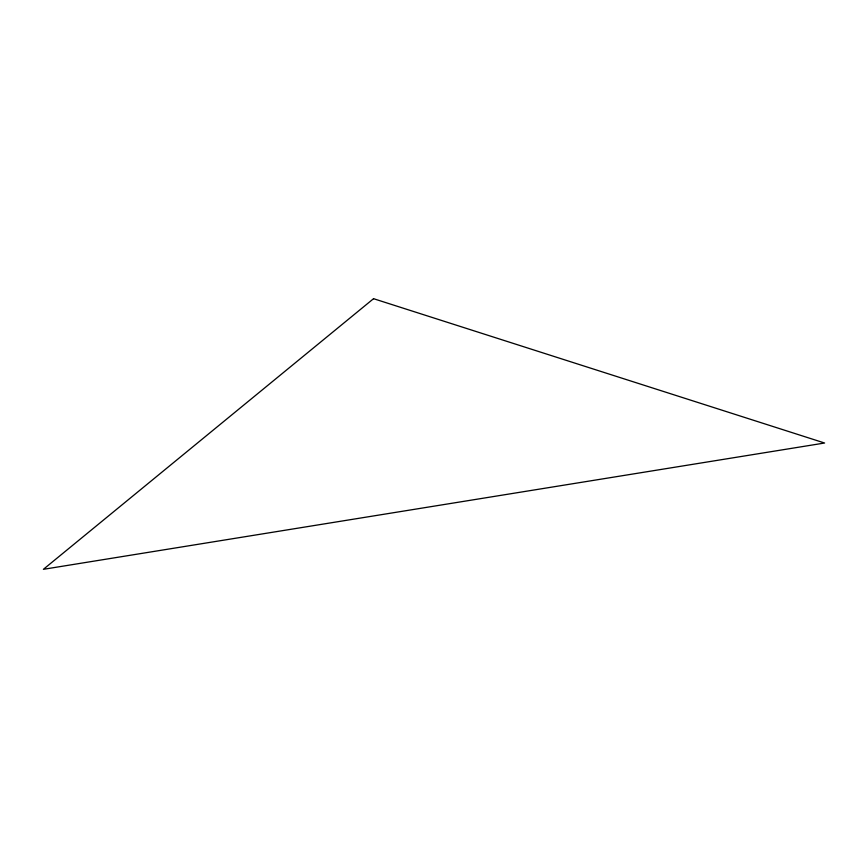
<?xml version="1.0" encoding="UTF-8"?>
<svg xmlns="http://www.w3.org/2000/svg" width="868" height="868" viewBox="0 0 868 868"><rect width="100%" height="100%" fill="white"/><g stroke="black" fill="none" stroke-linecap="round" stroke-linejoin="round"><path stroke-width="1.3" d="M373.544 298.69L43.4 569.31L824.6 443.016L373.544 298.69"/></g></svg>
